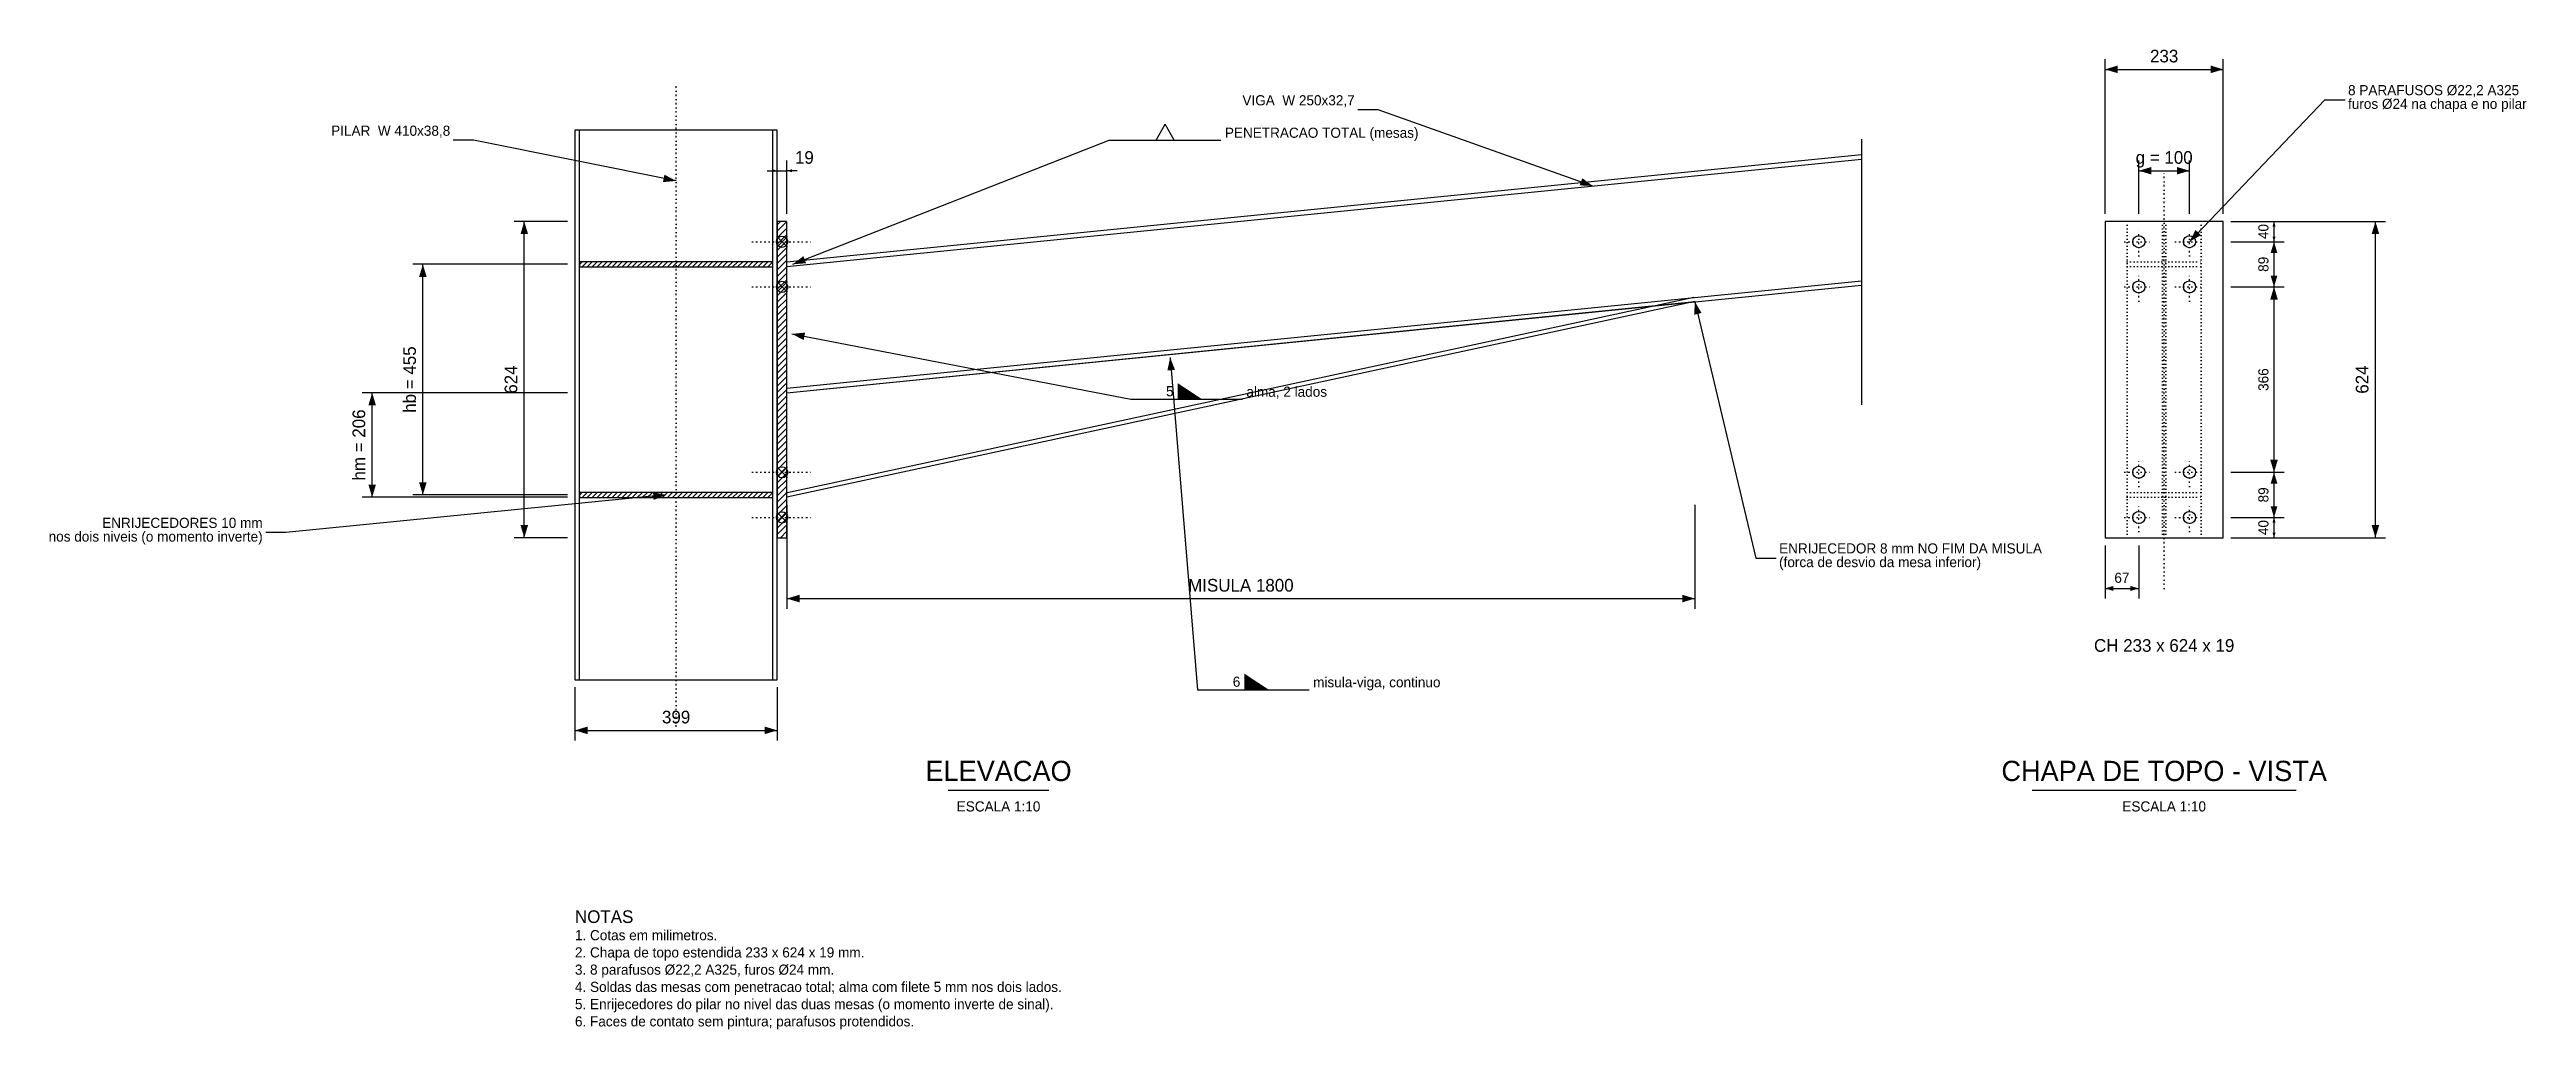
# Model space of a CAD drawing. Header units: millimetres. Extents: x -1435 to 3450, y -1514 to 419.
import ezdxf
from ezdxf.enums import TextEntityAlignment as Align

# ---------------------------------------------------------------- set-up
doc = ezdxf.new("R2010")
doc.units = ezdxf.units.MM
doc.linetypes.add('CENTER', pattern=[16.375, 0.5, -6.35, 3.175, -6.35])
doc.linetypes.add('HIDDEN', pattern=[10.024999999999999, 0.5, -6.35, 3.175])
for name, color, linetype in [('ACO', 7, 'CONTINUOUS'), ('ACO-FINO', 8, 'CONTINUOUS'), ('COTA', 3, 'CONTINUOUS'), ('EIXO', 1, 'CENTER'), ('FURO', 5, 'CONTINUOUS'), ('HACHURA', 8, 'CONTINUOUS'), ('OCULTA', 8, 'HIDDEN'), ('PARAFUSO', 5, 'CONTINUOUS'), ('SOLDA', 2, 'CONTINUOUS'), ('TEXTO', 7, 'CONTINUOUS')]:
    doc.layers.add(name, color=color, linetype=linetype)
doc.styles.get("Standard").update_dxf_attribs({"font": 'txt', "width": 0.85})

msp = doc.modelspace()

# ---------------------------------------------------------------- linework, layer by layer
at = {"layer": 'ACO'}
for p, q in [((-390.2, -824), (-390.2, 260)), ((-8.8, -824), (-8.8, 260)), ((19, 0), (2139, 212)), ((19, -9.1), (2139, 202.9)), ((19, -248.9), (2139, -36.9)), ((19, -258), (2139, -46)), ((1810.0669, -78), (1810.0669, -78))]:
    msp.add_line(p, q, dxfattribs=at)
for points in [[(-399, -824), (0, -824), (0, 260), (-399, 260)], [(0, -544), (19, -544), (19, 80), (0, 80)], [(2619, -544), (2852.38, -544), (2852.38, 80), (2619, 80)], [(-390.2, -9.55), (-8.8, -9.55), (-8.8, 0.45), (-390.2, 0.45)], [(19, -258), (1810.0669, -78), (19, -464)], [(-390.2, -464.45), (-8.8, -464.45), (-8.8, -454.45), (-390.2, -454.45)]]:
    msp.add_lwpolyline(points, close=True, dxfattribs=at)
at = {"layer": 'ACO-FINO'}
for p, q in [((2139, 242), (2139, -282)), ((17.0828, -455.1042), (1808.1498, -69.1042))]:
    msp.add_line(p, q, dxfattribs=at)
at = {"layer": 'COTA'}
for p, q in [((2619, 95), (2619, 400)), ((2852.38, 95), (2852.38, 400)), ((2619, 380), (2852.38, 380)), ((0, 95), (0, 200)), ((19, 95), (19, 200)), ((2685.69, 95), (2685.69, 200)), ((2785.69, 95), (2785.69, 200)), ((-20, 180), (0, 180)), ((0, 180), (19, 180)), ((39, 180), (19, 180)), ((2685.69, 180), (2785.69, 180)), ((-414, 80), (-519, 80)), ((-499, -544), (-499, 80)), ((2867.38, 80), (2972.38, 80)), ((2867.38, 80), (3172.38, 80)), ((2952.38, 40), (2952.38, 80)), ((3152.38, -544), (3152.38, 80)), ((2867.38, 40), (2972.38, 40)), ((2867.38, 40), (2972.38, 40)), ((2952.38, -49.1), (2952.38, 40)), ((-414, -4.55), (-719, -4.55)), ((-699, -459.45), (-699, -4.55)), ((2867.38, -49.1), (2972.38, -49.1)), ((2867.38, -49.1), (2972.38, -49.1)), ((2952.38, -414.9), (2952.38, -49.1)), ((-414, -258), (-819, -258)), ((-799, -464), (-799, -258)), ((2867.38, -414.9), (2972.38, -414.9)), ((2867.38, -414.9), (2972.38, -414.9)), ((2952.38, -504), (2952.38, -414.9)), ((-414, -464), (-819, -464)), ((-414, -459.45), (-719, -459.45)), ((19, -479), (19, -684)), ((1810.0669, -479), (1810.0669, -684)), ((2867.38, -504), (2972.38, -504)), ((2867.38, -504), (2972.38, -504)), ((2952.38, -544), (2952.38, -504)), ((-414, -544), (-519, -544)), ((2619, -559), (2619, -664)), ((2685.69, -559), (2685.69, -664)), ((2867.38, -544), (2972.38, -544)), ((2867.38, -544), (3172.38, -544)), ((19, -664), (1810.0669, -664)), ((2619, -644), (2685.69, -644)), ((-399, -839), (-399, -944)), ((0, -839), (0, -944)), ((-399, -924), (0, -924))]:
    msp.add_line(p, q, dxfattribs=at)
for points in [[(2619, 380), (2644, 372.5), (2644, 387.5)], [(2852.38, 380), (2827.38, 387.5), (2827.38, 372.5)], [(0, 180), (-10, 183), (-10, 177)], [(19, 180), (29, 177), (29, 183)], [(2685.69, 180), (2710.69, 172.5), (2710.69, 187.5)], [(2785.69, 180), (2760.69, 187.5), (2760.69, 172.5)], [(-499, 80), (-506.5, 55), (-491.5, 55)], [(2952.38, 80), (2949.38, 70), (2955.38, 70)], [(2952.38, 40), (2955.38, 50), (2949.38, 50)], [(3152.38, 80), (3144.88, 55), (3159.88, 55)], [(2952.38, 40), (2945.6975, 17.725), (2959.0625, 17.725)], [(-699, -4.55), (-706.5, -29.55), (-691.5, -29.55)], [(2952.38, -49.1), (2959.0625, -26.825), (2945.6975, -26.825)], [(2952.38, -49.1), (2944.88, -74.1), (2959.88, -74.1)], [(-799, -258), (-806.5, -283), (-791.5, -283)], [(2952.38, -414.9), (2959.88, -389.9), (2944.88, -389.9)], [(-799, -464), (-791.5, -439), (-806.5, -439)], [(-699, -459.45), (-691.5, -434.45), (-706.5, -434.45)], [(2952.38, -414.9), (2945.6975, -437.175), (2959.0625, -437.175)], [(2952.38, -504), (2959.0625, -481.725), (2945.6975, -481.725)], [(-499, -544), (-491.5, -519), (-506.5, -519)], [(2952.38, -504), (2949.38, -514), (2955.38, -514)], [(2952.38, -544), (2955.38, -534), (2949.38, -534)], [(3152.38, -544), (3159.88, -519), (3144.88, -519)], [(19, -664), (44, -671.5), (44, -656.5)], [(1810.0669, -664), (1785.0669, -656.5), (1785.0669, -671.5)], [(2619, -644), (2635.6725, -649.0018), (2635.6725, -638.9982)], [(2685.69, -644), (2669.0175, -638.9982), (2669.0175, -649.0018)], [(-399, -924), (-374, -931.5), (-374, -916.5)], [(0, -924), (-25, -916.5), (-25, -931.5)]]:
    msp.add_solid(points, dxfattribs=at)
at = {"layer": 'EIXO'}
for p, q in [((-199.5, -924), (-199.5, 360)), ((2735.69, -644), (2735.69, 180)), ((2685.69, 12.135), (2685.69, 67.865)), ((2785.69, 12.135), (2785.69, 67.865)), ((-48.906, 40), (67.906, 40)), ((2657.825, 40), (2713.555, 40)), ((2757.825, 40), (2813.555, 40)), ((2685.69, -76.965), (2685.69, -21.235)), ((2785.69, -76.965), (2785.69, -21.235)), ((-48.906, -49.1), (67.906, -49.1)), ((2657.825, -49.1), (2713.555, -49.1)), ((2757.825, -49.1), (2813.555, -49.1)), ((2685.69, -442.765), (2685.69, -387.035)), ((2785.69, -442.765), (2785.69, -387.035)), ((-48.906, -414.9), (67.906, -414.9)), ((2657.825, -414.9), (2713.555, -414.9)), ((2757.825, -414.9), (2813.555, -414.9)), ((2685.69, -531.865), (2685.69, -476.135)), ((2785.69, -531.865), (2785.69, -476.135)), ((-48.906, -504), (67.906, -504)), ((2657.825, -504), (2713.555, -504)), ((2757.825, -504), (2813.555, -504))]:
    msp.add_line(p, q, dxfattribs=at)
at = {"layer": 'FURO'}
for centre in [(2685.69, 40), (2785.69, 40), (2685.69, -49.1), (2785.69, -49.1), (2685.69, -414.9), (2785.69, -414.9), (2685.69, -504), (2785.69, -504)]:
    msp.add_circle(centre, 11.865, dxfattribs=at)
at = {"layer": 'HACHURA'}
for p, q in [((0, 73.3961), (6.6039, 80)), ((0, 60.6682), (19, 79.6682)), ((0, 47.9403), (19, 66.9403)), ((0, 35.2123), (19, 54.2123)), ((-390.2, -4.8697), (-384.8803, 0.45)), ((-384.9808, -9.55), (-374.9808, 0.45)), ((-375.0813, -9.55), (-365.0813, 0.45)), ((-365.1818, -9.55), (-355.1818, 0.45)), ((-355.2823, -9.55), (-345.2823, 0.45)), ((-345.3828, -9.55), (-335.3828, 0.45)), ((-335.4833, -9.55), (-325.4833, 0.45)), ((-325.5838, -9.55), (-315.5838, 0.45)), ((-315.6843, -9.55), (-305.6843, 0.45)), ((-305.7848, -9.55), (-295.7848, 0.45)), ((-295.8854, -9.55), (-285.8854, 0.45)), ((-285.9859, -9.55), (-275.9859, 0.45)), ((-276.0864, -9.55), (-266.0864, 0.45)), ((-266.1869, -9.55), (-256.1869, 0.45)), ((-256.2874, -9.55), (-246.2874, 0.45)), ((-246.3879, -9.55), (-236.3879, 0.45)), ((-236.4884, -9.55), (-226.4884, 0.45)), ((-226.5889, -9.55), (-216.5889, 0.45)), ((-216.6894, -9.55), (-206.6894, 0.45)), ((-206.7899, -9.55), (-196.7899, 0.45)), ((-196.8904, -9.55), (-186.8904, 0.45)), ((-186.9909, -9.55), (-176.9909, 0.45)), ((-177.0914, -9.55), (-167.0914, 0.45)), ((-167.1919, -9.55), (-157.1919, 0.45)), ((-157.2924, -9.55), (-147.2924, 0.45)), ((-147.3929, -9.55), (-137.3929, 0.45)), ((-137.4934, -9.55), (-127.4934, 0.45)), ((-127.5939, -9.55), (-117.5939, 0.45)), ((-117.6944, -9.55), (-107.6944, 0.45)), ((-107.7949, -9.55), (-97.7949, 0.45)), ((-97.8955, -9.55), (-87.8955, 0.45)), ((-87.996, -9.55), (-77.996, 0.45)), ((-78.0965, -9.55), (-68.0965, 0.45)), ((-68.197, -9.55), (-58.197, 0.45)), ((-58.2975, -9.55), (-48.2975, 0.45)), ((-48.398, -9.55), (-38.398, 0.45)), ((-38.4985, -9.55), (-28.4985, 0.45)), ((-28.599, -9.55), (-18.599, 0.45)), ((-18.6995, -9.55), (-8.8, 0.3495)), ((0, 22.4844), (19, 41.4844)), ((0, 9.7565), (19, 28.7565)), ((0, -2.9714), (19, 16.0286)), ((0, -15.6994), (19, 3.3006)), ((0, -28.4273), (19, -9.4273)), ((0, -41.1552), (19, -22.1552)), ((0, -53.8831), (19, -34.8831)), ((0, -66.611), (19, -47.611)), ((0, -79.339), (19, -60.339)), ((0, -92.0669), (19, -73.0669)), ((0, -104.7948), (19, -85.7948)), ((0, -117.5227), (19, -98.5227)), ((0, -130.2506), (19, -111.2506)), ((0, -142.9786), (19, -123.9786)), ((0, -155.7065), (19, -136.7065)), ((0, -168.4344), (19, -149.4344)), ((0, -181.1623), (19, -162.1623)), ((0, -193.8903), (19, -174.8903)), ((0, -206.6182), (19, -187.6182)), ((0, -219.3461), (19, -200.3461)), ((0, -232.074), (19, -213.074)), ((0, -244.8019), (19, -225.8019)), ((0, -257.5299), (19, -238.5299)), ((0, -270.2578), (19, -251.2578)), ((0, -282.9857), (19, -263.9857)), ((0, -295.7136), (19, -276.7136)), ((0, -308.4416), (19, -289.4416)), ((0, -321.1695), (19, -302.1695)), ((0, -333.8974), (19, -314.8974)), ((0, -346.6253), (19, -327.6253)), ((0, -359.3532), (19, -340.3532)), ((0, -372.0812), (19, -353.0812)), ((0, -384.8091), (19, -365.8091)), ((0, -397.537), (19, -378.537)), ((0, -410.2649), (19, -391.2649)), ((0, -422.9929), (19, -403.9929)), ((0, -435.7208), (19, -416.7208)), ((0, -448.4487), (19, -429.4487)), ((-390.2, -459.7697), (-384.8803, -454.45)), ((-384.9808, -464.45), (-374.9808, -454.45)), ((-375.0813, -464.45), (-365.0813, -454.45)), ((-365.1818, -464.45), (-355.1818, -454.45)), ((-355.2823, -464.45), (-345.2823, -454.45)), ((-345.3828, -464.45), (-335.3828, -454.45)), ((-335.4833, -464.45), (-325.4833, -454.45)), ((-325.5838, -464.45), (-315.5838, -454.45)), ((-315.6843, -464.45), (-305.6843, -454.45)), ((-305.7848, -464.45), (-295.7848, -454.45)), ((-295.8854, -464.45), (-285.8854, -454.45)), ((-285.9859, -464.45), (-275.9859, -454.45)), ((-276.0864, -464.45), (-266.0864, -454.45)), ((-266.1869, -464.45), (-256.1869, -454.45)), ((-256.2874, -464.45), (-246.2874, -454.45)), ((-246.3879, -464.45), (-236.3879, -454.45)), ((-236.4884, -464.45), (-226.4884, -454.45)), ((-226.5889, -464.45), (-216.5889, -454.45)), ((-216.6894, -464.45), (-206.6894, -454.45)), ((-206.7899, -464.45), (-196.7899, -454.45)), ((-196.8904, -464.45), (-186.8904, -454.45)), ((-186.9909, -464.45), (-176.9909, -454.45)), ((-177.0914, -464.45), (-167.0914, -454.45)), ((-167.1919, -464.45), (-157.1919, -454.45)), ((-157.2924, -464.45), (-147.2924, -454.45)), ((-147.3929, -464.45), (-137.3929, -454.45)), ((-137.4934, -464.45), (-127.4934, -454.45)), ((-127.5939, -464.45), (-117.5939, -454.45)), ((-117.6944, -464.45), (-107.6944, -454.45)), ((-107.7949, -464.45), (-97.7949, -454.45)), ((-97.8955, -464.45), (-87.8955, -454.45)), ((-87.996, -464.45), (-77.996, -454.45)), ((-78.0965, -464.45), (-68.0965, -454.45)), ((-68.197, -464.45), (-58.197, -454.45)), ((-58.2975, -464.45), (-48.2975, -454.45)), ((-48.398, -464.45), (-38.398, -454.45)), ((-38.4985, -464.45), (-28.4985, -454.45)), ((-28.599, -464.45), (-18.599, -454.45)), ((-18.6995, -464.45), (-8.8, -454.5505)), ((0, -461.1766), (19, -442.1766)), ((0, -473.9045), (19, -454.9045)), ((0, -486.6325), (19, -467.6325)), ((0, -499.3604), (19, -480.3604)), ((0, -512.0883), (19, -493.0883)), ((0, -524.8162), (19, -505.8162)), ((0, -537.5442), (19, -518.5442)), ((6.2721, -544), (19, -531.2721))]:
    msp.add_line(p, q, dxfattribs=at)
at = {"layer": 'OCULTA'}
for p, q in [((2662.69, -544), (2662.69, 80)), ((2732.64, -544), (2732.64, 80)), ((2738.74, -544), (2738.74, 80)), ((2808.69, -544), (2808.69, 80)), ((2662.69, 0), (2808.69, 0)), ((2662.69, -9.1), (2808.69, -9.1)), ((2662.69, -454.9), (2808.69, -454.9)), ((2662.69, -464), (2808.69, -464))]:
    msp.add_line(p, q, dxfattribs=at)
at = {"layer": 'PARAFUSO'}
for p, q in [((-1.0592, 29.4408), (20.0592, 50.5592)), ((-1.0592, 50.5592), (20.0592, 29.4408)), ((-1.0592, -59.6593), (20.0592, -38.5408)), ((-1.0592, -38.5408), (20.0592, -59.6593)), ((-1.0592, -425.4592), (20.0592, -404.3407)), ((-1.0592, -404.3407), (20.0592, -425.4592)), ((-1.0592, -514.5593), (20.0592, -493.4407)), ((-1.0592, -493.4407), (20.0592, -514.5593))]:
    msp.add_line(p, q, dxfattribs=at)
for centre in [(9.5, 40), (9.5, -49.1), (9.5, -414.9), (9.5, -504)]:
    msp.add_circle(centre, 11.115, dxfattribs=at)
at = {"layer": 'SOLDA'}
for p, q in [((747.4, 240), (765, 272)), ((782.6, 240), (765, 272)), ((31, -4.55), (655, 240)), ((655, 240), (875, 240)), ((747.4, 240), (782.6, 240)), ((29, -141.9), (697.4, -270.9)), ((775, -188.4), (829, -844)), ((697.4, -270.9), (917.4, -270.9)), ((829, -844), (1049, -844))]:
    msp.add_line(p, q, dxfattribs=at)
for points in [[(31, -4.55), (57.013, -2.4107), (51.5397, 11.555)], [(29, -141.9), (52.1258, -154.0016), (54.9683, -139.2734)], [(775, -188.4), (769.5775, -213.9313), (784.5269, -212.7)], [(789.8, -270.9), (838.2, -270.9), (789.8, -238.9)], [(921.4, -844), (969.8, -844), (921.4, -812)]]:
    msp.add_solid(points, dxfattribs=at)
at = {"layer": 'TEXTO'}
for p, q in [((1185, 300), (1145, 300)), ((1609, 149.9), (1185, 300)), ((2785.69, 40), (3052.38, 320)), ((3052.38, 320), (3092.38, 320)), ((-599, 240), (-639, 240)), ((-199.5, 160), (-599, 240)), ((1810.0669, -78), (1930.0669, -584)), ((-219.45, -459.45), (-969, -533.6)), ((-969, -533.6), (-1009, -533.6)), ((1930.0669, -584), (1970.0669, -584)), ((337.3, -1042), (535.7, -1042)), ((2475.29, -1042), (2996.09, -1042))]:
    msp.add_line(p, q, dxfattribs=at)
for points in [[(-199.5, 160), (-222.5407, 172.2628), (-225.486, 157.5548)], [(1609, 149.9), (1587.936, 165.3129), (1582.9303, 151.1728)], [(2785.69, 40), (2808.363, 52.93), (2797.5014, 63.2753)], [(1810.0669, -78), (1808.5382, -104.056), (1823.1334, -100.5946)], [(-219.45, -459.45), (-245.0669, -454.4476), (-243.5902, -469.3747)]]:
    msp.add_solid(points, dxfattribs=at)

# ---------------------------------------------------------------- texts
at = {"layer": 'COTA'}
for s, height, p in [('233', 25, (2735.69, 393.75)), ('19', 25, (53.5, 193.75)), ('g = 100', 25, (2735.69, 193.75)), ('MISULA 1800', 25, (914.5335, -650.25)), ('67', 20, (2652.345, -633)), ('399', 25, (-199.5, -910.25))]:
    msp.add_text(s, height=height, dxfattribs=at).set_placement(p, align=Align.CENTER)
for s, height, p in [('40', 20, (2941.38, 60)), ('89', 20, (2941.38, -4.55)), ('hb = 455', 25, (-712.75, -232)), ('624', 25, (-512.75, -232)), ('366', 20, (2941.38, -232)), ('624', 25, (3138.63, -232)), ('hm = 206', 25, (-812.75, -361)), ('89', 20, (2941.38, -459.45)), ('40', 20, (2941.38, -524))]:
    msp.add_text(s, height=height, rotation=90, dxfattribs=at).set_placement(p, align=Align.CENTER)
at = {"layer": 'SOLDA'}
for s, p in [('PENETRACAO TOTAL (mesas)', (883, 245)), ('alma, 2 lados', (925.4, -265.9)), ('misula-viga, continuo', (1057, -839))]:
    msp.add_text(s, height=20, dxfattribs=at).set_placement(p)
for s, p in [('5', (781.8, -264.9)), ('6', (913.4, -838))]:
    msp.add_text(s, height=20, dxfattribs=at).set_placement(p, align=Align.RIGHT)
at = {"layer": 'TEXTO'}
for s, height, p in [('8 PARAFUSOS %%c22,2 A325', 20, (3098.38, 329)), ('furos %%c24 na chapa e no pilar', 20, (3098.38, 302)), ('(forca de desvio da mesa inferior)', 20, (1976.0669, -602)), ('ENRIJECEDOR 8 mm NO FIM DA MISULA', 20, (1976.0669, -575)), ('1. Cotas em milimetros.', 20, (-399, -1338)), ('NOTAS', 25, (-399, -1304)), ('2. Chapa de topo estendida 233 x 624 x 19 mm.', 20, (-399, -1372)), ('3. 8 parafusos %%c22,2 A325, furos %%c24 mm.', 20, (-399, -1406)), ('4. Soldas das mesas com penetracao total; alma com filete 5 mm nos dois lados.', 20, (-399, -1440)), ('5. Enrijecedores do pilar no nivel das duas mesas (o momento inverte de sinal).', 20, (-399, -1474)), ('6. Faces de contato sem pintura; parafusos protendidos.', 20, (-399, -1508))]:
    msp.add_text(s, height=height, dxfattribs=at).set_placement(p)
for s, p in [('VIGA  W 250x32,7', (1139, 309)), ('PILAR  W 410x38,8', (-645, 249)), ('nos dois niveis (o momento inverte)', (-1015, -551.6)), ('ENRIJECEDORES 10 mm', (-1015, -524.6))]:
    msp.add_text(s, height=20, dxfattribs=at).set_placement(p, align=Align.RIGHT)
for s, height, p in [('CH 233 x 624 x 19', 25, (2735.69, -769)), ('ELEVACAO', 40, (436.5, -1024)), ('CHAPA DE TOPO - VISTA', 40, (2735.69, -1024)), ('ESCALA 1:10', 20, (436.5, -1084)), ('ESCALA 1:10', 20, (2735.69, -1084))]:
    msp.add_text(s, height=height, dxfattribs=at).set_placement(p, align=Align.CENTER)

doc.saveas('drawing.dxf')
